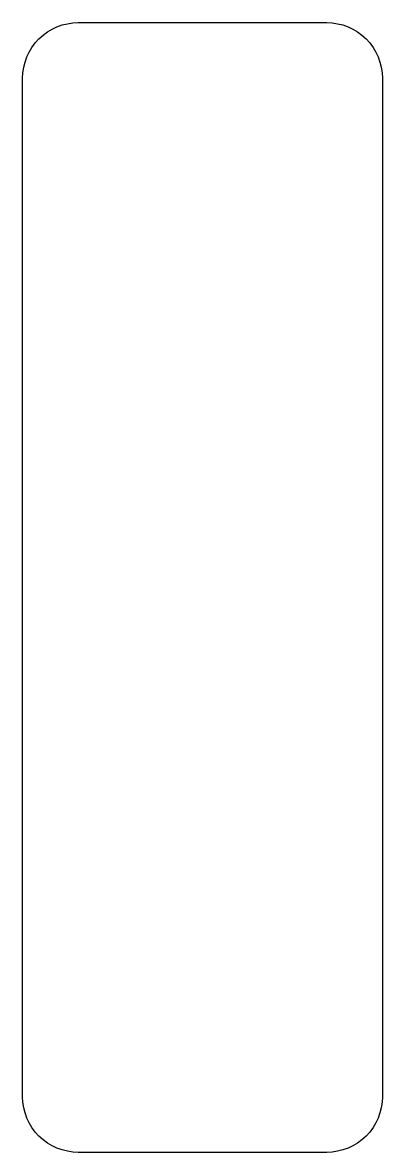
# Model space of a CAD drawing. Header units: millimetres. Extents: x -223 to -203.6, y 417.3 to 478.2.
import ezdxf

# ---------------------------------------------------------------- set-up
doc = ezdxf.new("R2010")
doc.units = ezdxf.units.MM
doc.layers.get('0').update_dxf_attribs({"linetype": 'CONTINUOUS'})

msp = doc.modelspace()

# ---------------------------------------------------------------- linework, layer by layer
msp.add_lwpolyline([(-222.986, 475.216, -0.414214), (-219.986, 478.216), (-206.6, 478.216, -0.414214), (-203.6, 475.216), (-203.6, 420.274, -0.414214), (-206.6, 417.274), (-219.986, 417.274, -0.414214), (-222.986, 420.274)], format="xyb", close=True)
msp.add_lwpolyline([(-222.986, 475.216, -0.414214), (-219.986, 478.216), (-206.6, 478.216, -0.414214), (-203.6, 475.216), (-203.6, 420.274, -0.414214), (-206.6, 417.274), (-219.986, 417.274, -0.414214), (-222.986, 420.274)], format="xyb", close=True)

doc.saveas('drawing.dxf')
